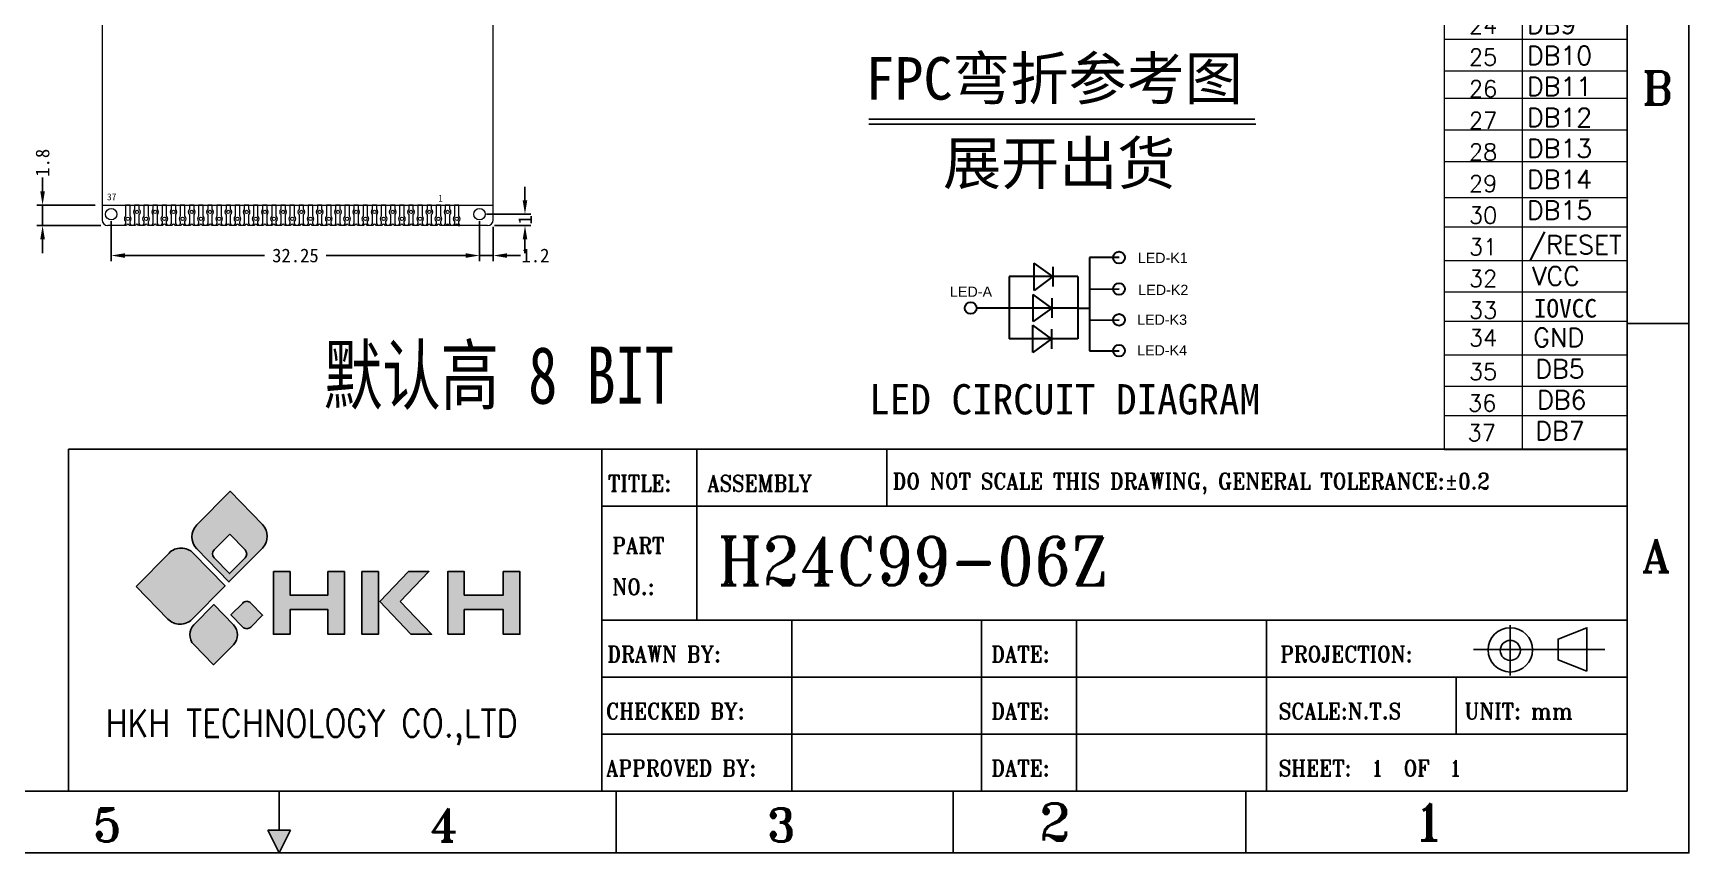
# Model space of a CAD drawing. Header units: millimetres. Extents: x 3053 to 3300, y 537 to 712.
# Drawn here: x 3154.9 to 3299.9, y 537.2 to 609 of the extents above; entities that cross this region are included whole.
import ezdxf
from ezdxf.enums import TextEntityAlignment as Align

# ---------------------------------------------------------------- set-up
doc = ezdxf.new("R2010")
doc.units = ezdxf.units.MM
for name, color, linetype in [('1', 7, 'Continuous'), ('BORDER', 31, 'Continuous'), ('DIM', 102, 'Continuous'), ('OUTLINE', 5, 'Continuous')]:
    doc.layers.add(name, color=color, linetype=linetype)
doc.layers.add('FPC', color=30, linetype='Continuous', lineweight=9)
doc.layers.add('尺寸线层', color=3, linetype='Continuous', lineweight=30)
doc.styles.add('ROMANC', font='romant.shx', dxfattribs={"width": 0.9})
doc.styles.add('romans', font='romans.shx')
doc.styles.get("Standard").update_dxf_attribs({"font": 'NSimSun.ttf'})
doc.styles.add('宋体', font='SimSun.ttf', dxfattribs={"width": 0.75})
doc.styles.add('样式 1', font='romans.shx', dxfattribs={"width": 0.85})
doc.styles.add('楷体', font='SIMKAI.TTF')
doc.styles.add('黑体', font='SIMKAI.TTF')
doc.dimstyles.new('STANDARD$0', dxfattribs={"dimtxt": 1.2, "dimasz": 1.2, "dimexe": 0.5, "dimexo": 0.6, "dimgap": 0.3, "dimtad": 0, "dimzin": 9, "dimdsep": 46, "dimtxsty": 'Standard', "dimcen": -2, "dimclrd": 256, "dimclre": 256, "dimclrt": 256, "dimadec": 1, "dimazin": 2, "dimtp": 0.2, "dimtm": 0.2, "dimtfac": 0.5, "dimtmove": 0, "dimatfit": 3, "dimfxl": 0, "dimtolj": 2, "dimarcsym": 0})

# ---------------------------------------------------------------- blocks, each defined once
blk = doc.blocks.new('*D42')
at = {"layer": 'Defpoints', "color": 0}
for p in [(3155.71, 593.94), (3160.92, 593.94), (3161.42, 592.14)]:
    blk.add_point(p, dxfattribs=at)
at = {"layer": 'DIM', "lineweight": -2}
for p, q in [((3155.71, 595.14), (3155.71, 596.34)), ((3160.32, 593.94), (3155.21, 593.94)), ((3155.71, 592.14), (3155.71, 593.94)), ((3160.82, 592.14), (3155.21, 592.14)), ((3155.71, 590.94), (3155.71, 589.74))]:
    blk.add_line(p, q, dxfattribs=at)
at = {"layer": 'DIM'}
for points in [[(3155.51, 595.14), (3155.91, 595.14), (3155.71, 593.94)], [(3155.51, 590.94), (3155.91, 590.94), (3155.71, 592.14)]]:
    blk.add_solid(points, dxfattribs=at)
at = {"layer": 'DIM', "insert": (3155.71, 597.64), "char_height": 1.2, "attachment_point": 5, "rotation": 90}
blk.add_mtext('\\A2;1.8', dxfattribs=at)
blk = doc.blocks.new('*D43')
at = {"layer": 'Defpoints', "color": 0}
for p in [(3161.72, 593.14), (3193.97, 593.14), (3193.97, 589.52)]:
    blk.add_point(p, dxfattribs=at)
at = {"layer": 'DIM', "lineweight": -2}
for p, q in [((3161.72, 592.54), (3161.72, 589.02)), ((3193.97, 592.54), (3193.97, 589.02)), ((3162.92, 589.52), (3175.15, 589.52)), ((3192.77, 589.52), (3180.55, 589.52))]:
    blk.add_line(p, q, dxfattribs=at)
at = {"layer": 'DIM'}
for points in [[(3162.92, 589.72), (3162.92, 589.32), (3161.72, 589.52)], [(3192.77, 589.72), (3192.77, 589.32), (3193.97, 589.52)]]:
    blk.add_solid(points, dxfattribs=at)
at = {"layer": 'DIM', "insert": (3177.85, 589.52), "char_height": 1.2, "attachment_point": 5}
blk.add_mtext('\\A2;32.25', dxfattribs=at)
blk = doc.blocks.new('*D44')
at = {"layer": 'Defpoints', "color": 0}
for p in [(3193.97, 593.14), (3195.17, 592.64), (3195.17, 589.52)]:
    blk.add_point(p, dxfattribs=at)
at = {"layer": 'DIM', "lineweight": -2}
for p, q in [((3193.97, 592.54), (3193.97, 589.02)), ((3195.17, 592.04), (3195.17, 589.02)), ((3192.77, 589.52), (3191.57, 589.52)), ((3193.97, 589.52), (3195.17, 589.52)), ((3196.37, 589.52), (3197.57, 589.52))]:
    blk.add_line(p, q, dxfattribs=at)
at = {"layer": 'DIM'}
for points in [[(3192.77, 589.72), (3192.77, 589.32), (3193.97, 589.52)], [(3196.37, 589.72), (3196.37, 589.32), (3195.17, 589.52)]]:
    blk.add_solid(points, dxfattribs=at)
at = {"layer": 'DIM', "insert": (3198.87, 589.52), "char_height": 1.2, "attachment_point": 5}
blk.add_mtext('\\A2;1.2', dxfattribs=at)
blk = doc.blocks.new('*D45')
at = {"layer": 'Defpoints', "color": 0}
for p in [(3193.97, 593.14), (3197.95, 593.14), (3194.67, 592.14)]:
    blk.add_point(p, dxfattribs=at)
at = {"layer": 'DIM', "lineweight": -2}
for p, q in [((3197.95, 594.34), (3197.95, 595.54)), ((3194.57, 593.14), (3198.45, 593.14)), ((3195.27, 592.14), (3198.45, 592.14)), ((3197.95, 590.94), (3197.95, 589.74))]:
    blk.add_line(p, q, dxfattribs=at)
at = {"layer": 'DIM'}
for points in [[(3197.75, 594.34), (3198.15, 594.34), (3197.95, 593.14)], [(3197.75, 590.94), (3198.15, 590.94), (3197.95, 592.14)]]:
    blk.add_solid(points, dxfattribs=at)
at = {"layer": 'DIM', "insert": (3197.95, 592.64), "char_height": 1.2, "attachment_point": 5, "rotation": 90}
blk.add_mtext('\\A2;1', dxfattribs=at)
blk = doc.blocks.new('弯折')
at = {"layer": '1', "color": 2}
for p, q in [((4.96, -8.77), (38.76, -8.77)), ((4.96, -9.22), (38.83, -9.22))]:
    blk.add_line(p, q, dxfattribs=at)
at = {"layer": '1', "color": 2, "style": '黑体'}
for s, p in [('FPC弯折参考图', (4.66, -7.07)), ('展开出货', (11.45, -14.49))]:
    blk.add_text(s, height=3.728, dxfattribs=at).set_placement(p)
blk = doc.blocks.new('re')
at = {"layer": '尺寸线层', "color": 0}
for p, q in [((3318.49, 619.42), (3318.49, 611.25)), ((3321.08, 619.42), (3318.49, 619.42)), ((3314.13, 617.75), (3311.46, 617.75)), ((3311.46, 617.75), (3311.46, 612.3)), ((3313.64, 616.55), (3313.64, 618.94)), ((3315.29, 617.75), (3313.64, 618.94)), ((3315.29, 617.75), (3313.64, 616.55)), ((3317.48, 617.75), (3314.13, 617.75)), ((3315.29, 618.61), (3315.29, 616.88)), ((3317.48, 617.75), (3317.48, 612.3)), ((3313.56, 613.81), (3313.56, 616.19)), ((3315.21, 615), (3313.56, 616.19)), ((3318.49, 616.65), (3321.08, 616.67)), ((3311.5, 615), (3308.6, 615)), ((3317.48, 615), (3311.46, 615)), ((3315.21, 615), (3313.56, 613.81)), ((3315.21, 615.86), (3315.21, 614.13)), ((3317.48, 615), (3318.49, 615)), ((3313.52, 611.11), (3313.52, 613.49)), ((3315.17, 612.3), (3313.52, 613.49)), ((3318.49, 613.95), (3321.08, 613.97)), ((3317.48, 612.3), (3311.46, 612.3)), ((3315.17, 612.3), (3313.52, 611.11)), ((3315.17, 613.16), (3315.17, 611.44)), ((3318.49, 611.25), (3321.08, 611.27))]:
    blk.add_line(p, q, dxfattribs=at)
for centre in [(3321.08, 619.42), (3321.08, 616.67), (3308.09, 615), (3321.08, 613.97), (3321.08, 611.27)]:
    blk.add_circle(centre, 0.518, dxfattribs=at)
at = {"layer": 'OUTLINE', "color": 0, "lineweight": -2, "char_height": 0.896, "attachment_point": 1}
for s, insert, width in [('{\\fArial|b0|i0|c0|p32;LED-K1}', (3322.72, 619.84), 10.1796), ('{\\fArial|b0|i0|c0|p32;LED-A}', (3306.28, 616.88), 6.704), ('{\\fArial|b0|i0|c0|p32;LED-K2}', (3322.77, 617.04), 10.1796), ('{\\fArial|b0|i0|c0|p32;LED-K3}', (3322.66, 614.43), 10.1796), ('{\\fArial|b0|i0|c0|p32;LED-K4}', (3322.66, 611.75), 10.1796)]:
    blk.add_mtext(s, dxfattribs=dict(at, insert=insert, width=width))
blk = doc.blocks.new('GX')
at = {"layer": 'DIM'}
blk.add_blockref('re', (-453.85, -126.34), dxfattribs=at)
at = {"layer": 'BORDER', "color": 1, "style": '楷体'}
blk.add_text(' LED CIRCUIT DIAGRAM ', height=2.6485, dxfattribs=at).set_placement((2843.55, 479.35))
blk = doc.blocks.new('A$C2C6171C1')
at = {"layer": 'BORDER'}
h = blk.add_hatch(color=241, dxfattribs=at)
h.paths.add_polyline_path([(7.2, 17.98, 0.408911), (7.19, 16.01), (9.86, 13.26), (12.63, 16.05, 0.408911), (12.63, 18.02), (9.96, 20.77)])
h.paths.add_polyline_path([(9.92, 17.21), (11.19, 15.91, -0.408911), (11.19, 15.25), (9.9, 13.95), (8.63, 15.26, -0.408911), (8.63, 15.91)], flags=16)
h.paths.add_polyline_path([(22.35, 11.64), (24.94, 8.93), (26.64, 8.93), (24.05, 11.64), (26.43, 14.12), (24.73, 14.12)])
h = blk.add_hatch(color=59, dxfattribs=at)
h.paths.add_polyline_path([(2.16, 12.89), (4.8, 10.18, 0.419536), (6.8, 10.17), (9.54, 12.93), (6.9, 15.64, 0.419536), (4.89, 15.65)])
h.paths.add_polyline_path([(10.22, 8.06, 0.408911), (10.23, 9.7), (8.6, 11.38), (6.95, 9.71, 0.408911), (6.94, 8.07), (8.57, 6.39)])
h.paths.add_polyline_path([(12.64, 10.5), (11.67, 11.51, 0.419536), (11, 11.51), (10.02, 10.52), (11, 9.52, 0.419536), (11.67, 9.52)])
h.paths.add_polyline_path([(14.92, 10.97), (18.06, 10.97), (18.06, 8.93), (19.43, 8.93), (19.43, 14.12), (18.06, 14.12), (18.06, 12.17), (14.92, 12.17), (14.92, 14.12), (13.54, 14.12), (13.54, 8.93), (14.92, 8.93)])
h.paths.add_polyline_path([(20.87, 8.93), (22.24, 8.93), (22.24, 14.12), (20.87, 14.12)])
h.paths.add_polyline_path([(29.35, 12.17), (29.35, 14.12), (27.98, 14.12), (27.98, 8.93), (29.35, 8.93), (29.35, 10.97), (32.59, 10.97), (32.59, 8.93), (33.96, 8.93), (33.96, 14.12), (32.59, 14.12), (32.59, 12.17)])
at = {"layer": 'BORDER', "color": 241}
for points in [[(7.19, 16.01), (9.86, 13.26), (12.63, 16.05, 0.408911), (12.63, 18.02), (9.96, 20.77), (7.2, 17.98, 0.408911)], [(9.92, 17.21), (8.63, 15.91, 0.408911), (8.63, 15.26), (9.9, 13.95), (11.19, 15.25, 0.408911), (11.19, 15.91)]]:
    blk.add_lwpolyline(points, format="xyb", close=True, dxfattribs=at)
at = {"layer": 'BORDER', "color": 59}
for points in [[(2.16, 12.89), (4.8, 10.18, 0.419536), (6.8, 10.17), (9.54, 12.93), (6.9, 15.64, 0.419536), (4.89, 15.65)], [(10.22, 8.06, 0.408911), (10.23, 9.7), (8.6, 11.38), (6.95, 9.71, 0.408911), (6.94, 8.07), (8.57, 6.39)], [(11, 11.51), (10.02, 10.52), (11, 9.52, 0.419536), (11.67, 9.52), (12.64, 10.5), (11.67, 11.51, 0.419536)]]:
    blk.add_lwpolyline(points, format="xyb", close=True, dxfattribs=at)
for points in [[(13.54, 14.12), (13.54, 8.93), (14.92, 8.93), (14.92, 10.97), (18.06, 10.97), (18.06, 8.93), (19.43, 8.93), (19.43, 14.12), (18.06, 14.12), (18.06, 12.17), (14.92, 12.17), (14.92, 14.12)], [(22.24, 14.12), (20.87, 14.12), (20.87, 8.93), (22.24, 8.93)], [(27.98, 8.93), (27.98, 14.12), (29.35, 14.12), (29.35, 12.17), (32.59, 12.17), (32.59, 14.12), (33.96, 14.12), (33.96, 8.93), (32.59, 8.93), (32.59, 10.97), (29.35, 10.97), (29.35, 8.93)]]:
    blk.add_lwpolyline(points, close=True, dxfattribs=at)
at = {"layer": 'BORDER', "color": 241}
blk.add_lwpolyline([(24.05, 11.64), (26.64, 8.93), (24.94, 8.93), (22.35, 11.64), (24.73, 14.12), (26.43, 14.12)], close=True, dxfattribs=at)
at = {"layer": 'BORDER', "style": '样式 1', "width": 0.85}
blk.add_text('HKH TECHNOLOGY CO.,LTD', height=2.2633, dxfattribs=at).set_placement((-0.37, 0.43))
blk = doc.blocks.new('GEHGE')
at = {"layer": 'DIM', "color": 2, "linetype": 'ByBlock', "lineweight": 0}
for p, q in [((3009.05, 693.71), (3009.05, 697.12)), ((3028.85, 693.71), (3028.85, 697.12))]:
    blk.add_line(p, q, dxfattribs=at)
at = {"layer": 'DIM', "color": 2, "lineweight": 0}
for points in [[(3009.05, 697.12), (3028.85, 697.12)], [(3009.05, 693.71), (3028.85, 693.71)], [(3009.05, 693.71), (3009.05, 567.42)], [(3017.51, 693.71), (3017.51, 567.42)], [(3028.85, 693.71), (3028.85, 567.42)], [(3009.05, 690.29), (3028.85, 690.29)], [(3009.05, 686.87), (3028.85, 686.87)], [(3009.05, 683.45), (3028.85, 683.45)], [(3009.05, 680.11), (3028.85, 680.11)], [(3009.05, 676.7), (3028.85, 676.7)], [(3009.05, 673.28), (3028.85, 673.28)], [(3009.05, 669.86), (3028.85, 669.86)], [(3009.05, 666.44), (3028.85, 666.44)], [(3009.05, 663.02), (3028.85, 663.02)], [(3009.05, 659.6), (3028.85, 659.6)], [(3009.05, 656.19), (3028.85, 656.19)], [(3009.05, 652.77), (3028.85, 652.77)], [(3009.05, 649.35), (3028.85, 649.35)], [(3009.05, 645.93), (3028.85, 645.93)], [(3009.05, 642.51), (3028.85, 642.51)], [(3009.05, 639.09), (3028.85, 639.09)], [(3009.05, 635.67), (3028.85, 635.67)], [(3009.05, 632.26), (3028.85, 632.26)], [(3009.05, 628.84), (3028.85, 628.84)], [(3009.05, 625.42), (3028.85, 625.42)], [(3009.05, 622), (3028.85, 622)], [(3009.05, 618.58), (3028.85, 618.58)], [(3009.05, 615.16), (3028.85, 615.16)], [(3009.05, 611.75), (3028.85, 611.75)], [(3009.05, 608.33), (3028.85, 608.33)], [(3009.05, 605.37), (3028.85, 605.37)], [(3009.05, 601.96), (3028.85, 601.96)], [(3009.05, 598.54), (3028.85, 598.54)], [(3009.05, 594.65), (3028.85, 594.65)], [(3009.05, 591.47), (3028.85, 591.47)], [(3009.05, 587.82), (3028.85, 587.82)], [(3009.05, 584.44), (3028.85, 584.44)], [(3009.05, 581.27), (3028.85, 581.27)], [(3009.05, 577.62), (3028.85, 577.62)], [(3009.05, 574.24), (3028.85, 574.24)], [(3009.05, 571.07), (3028.85, 571.07)], [(3009.05, 567.42), (3028.85, 567.42)]]:
    blk.add_lwpolyline(points, dxfattribs=at)
for s, height, style, p in [('DESC.', 2.007, 'romans', (3017.88, 694.31)), ('PIN', 1.793, 'romans', (3011.74, 694.4)), ('1', 1.79, 'romans', (3011.74, 690.95)), ('DB0', 2.007, 'romans', (3017.88, 690.86)), ('2', 1.79, 'romans', (3011.74, 687.54)), ('DB1', 2.007, 'romans', (3017.88, 687.52)), ('3', 1.79, 'romans', (3011.74, 684.12)), ('DB2', 2.007, 'romans', (3018.07, 684.17)), ('4', 1.79, 'romans', (3011.74, 680.7)), ('DB3', 2.007, 'romans', (3018.07, 680.83)), ('5', 1.79, 'romans', (3011.74, 677.28)), ('GND', 2.007, 'romans', (3018.07, 677.48)), ('6', 1.79, 'romans', (3011.74, 673.86)), ('VCC', 2.007, '黑体', (3018.07, 674.14)), ('/CS', 2.007, 'romans', (3017.88, 670.79)), ('7', 1.79, 'romans', (3011.74, 670.44)), ('RS', 2.007, 'romans', (3017.88, 667.45)), ('8', 1.79, 'romans', (3011.74, 667.02)), ('/WR', 2.007, 'romans', (3017.79, 663.77)), ('9', 1.79, 'romans', (3011.74, 663.61)), ('/RD', 2.007, 'romans', (3017.88, 660.15)), ('10', 1.793, 'romans', (3011.74, 660.19)), ('NC(悬空)', 2.007, '黑体', (3017.98, 657.03)), ('11', 1.793, 'romans', (3011.74, 656.77)), ('12', 1.793, 'romans', (3011.74, 653.35)), ('XL X+', 2.007, 'romans', (3017.79, 653.68)), ('13', 1.793, 'romans', (3011.74, 649.93)), ('YU Y+', 2.007, 'romans', (3017.98, 650.12)), ('14', 1.793, 'romans', (3011.74, 646.51)), ('XR X-', 2.007, 'romans', (3017.87, 646.62)), ('15', 1.793, 'romans', (3011.74, 643.1)), ('YD Y-', 2.007, 'romans', (3018.05, 642.97)), ('16', 1.793, 'romans', (3011.74, 639.68)), ('LEDA', 2.007, 'romans', (3017.94, 639.76)), ('17', 1.793, 'romans', (3011.74, 636.26)), ('LEDK1', 2.007, 'romans', (3018.01, 636.24)), ('18', 1.793, 'romans', (3011.74, 632.84)), ('LEDK2', 2.007, 'romans', (3018.01, 632.85)), ('19', 1.793, 'romans', (3011.74, 629.42)), ('LEDK3', 2.007, 'romans', (3018.01, 629.37)), ('20', 1.793, 'romans', (3011.74, 626)), ('LEDK4', 2.007, 'romans', (3018.01, 625.71)), ('21', 1.793, 'romans', (3011.74, 622.58)), ('IM3', 2.007, 'romans', (3018.01, 622.37)), ('22', 1.793, 'romans', (3011.74, 619.17)), ('DB4', 2.007, 'romans', (3018.01, 619.02)), ('23', 1.793, 'romans', (3011.74, 615.75)), ('DB8', 2.007, 'romans', (3018.01, 615.68)), ('24', 1.793, 'romans', (3011.74, 612.33)), ('DB9', 2.007, 'romans', (3018.01, 612.33)), ('25', 1.793, 'romans', (3011.74, 608.91)), ('DB10', 2.007, 'romans', (3018.01, 608.98)), ('26', 1.793, 'romans', (3011.74, 605.49)), ('DB11', 2.007, 'romans', (3018.01, 605.64)), ('27', 1.793, 'romans', (3011.74, 602.07)), ('DB12', 2.007, 'romans', (3018.01, 602.29)), ('28', 1.793, 'romans', (3011.74, 598.66)), ('DB13', 2.007, 'romans', (3018.01, 598.95)), ('29', 1.793, 'romans', (3011.74, 595.24)), ('DB14', 2.007, 'romans', (3018.01, 595.6)), ('DB15', 2.007, 'romans', (3018.01, 592.26)), ('30', 1.793, 'romans', (3011.74, 591.82)), ('/RESET', 2.007, 'romans', (3018.2, 588.53)), ('31', 1.793, 'romans', (3011.74, 588.4)), ('VCC', 2.007, 'romans', (3018.58, 585.15)), ('32', 1.793, 'romans', (3011.74, 584.98)), ('IOVCC', 2.007, '黑体', (3018.76, 581.66)), ('33', 1.793, 'romans', (3011.74, 581.56)), ('34', 1.793, 'romans', (3011.74, 578.57)), ('GND', 2.007, 'romans', (3018.7, 578.51)), ('35', 1.793, 'romans', (3011.74, 574.92)), ('DB5', 2.007, 'romans', (3018.91, 575.12)), ('36', 1.793, 'romans', (3011.64, 571.52)), ('DB6', 2.007, 'romans', (3019.11, 571.77)), ('37', 1.793, 'romans', (3011.59, 568.31)), ('DB7', 2.007, 'romans', (3018.91, 568.42))]:
    blk.add_text(s, height=height, dxfattribs=dict(at, style=style)).set_placement(p)

msp = doc.modelspace()

# ---------------------------------------------------------------- linework, layer by layer
at = {"layer": 'BORDER'}
for p, q in [((3294.461, 706.385), (3294.461, 542.632)), ((3294.461, 583.57), (3299.864, 583.57)), ((3157.993, 572.556), (3157.993, 542.632)), ((3294.461, 572.556), (3157.993, 572.556)), ((3204.688, 572.556), (3204.688, 542.632)), ((3213, 572.556), (3213, 557.594)), ((3229.625, 572.556), (3229.625, 567.569)), ((3294.461, 567.569), (3204.688, 567.569)), ((3294.461, 557.594), (3204.688, 557.594)), ((3221.313, 557.594), (3221.313, 542.632)), ((3237.937, 557.594), (3237.937, 542.632)), ((3246.25, 557.594), (3246.25, 542.632)), ((3262.874, 557.594), (3262.874, 542.632)), ((3294.461, 552.607), (3204.688, 552.607)), ((3279.499, 552.607), (3279.499, 547.619)), ((3294.461, 547.619), (3204.688, 547.619)), ((3294.461, 542.632), (3058.391, 542.632)), ((3176.426, 539.208), (3176.426, 542.632)), ((3205.935, 537.229), (3205.935, 542.632)), ((3235.444, 537.229), (3235.444, 542.632)), ((3261.073, 537.229), (3261.073, 542.632)), ((3176.426, 537.229), (3175.436, 539.208)), ((3176.426, 537.229), (3175.436, 539.208)), ((3175.436, 539.208), (3177.416, 539.208)), ((3175.436, 539.208), (3177.416, 539.208)), ((3177.416, 539.208), (3176.426, 537.229)), ((3177.416, 539.208), (3176.426, 537.229))]:
    msp.add_line(p, q, dxfattribs=at)
for points in [[(3052.988, 711.788), (3299.864, 711.788), (3299.864, 537.229), (3052.988, 537.229)], [(3290.933, 553.146), (3290.933, 556.94), (3288.418, 555.944), (3288.418, 554.142)]]:
    msp.add_lwpolyline(points, close=True, dxfattribs=at)
for points in [[(3284.227, 557.157), (3284.227, 552.749)], [(3281, 555.043), (3292.508, 555.043)]]:
    msp.add_lwpolyline(points, dxfattribs=at)
for centre, radius in [((3284.227, 554.999), 1.941), ((3284.227, 554.953), 0.879)]:
    msp.add_circle(centre, radius, dxfattribs=at)
msp.add_solid([(3175.436, 539.208), (3177.416, 539.208), (3175.436, 539.208), (3176.426, 537.229)], dxfattribs=at)
at = {"layer": 'FPC', "color": 2}
for p, q in [((3160.921, 612.883), (3160.921, 592.637)), ((3195.171, 592.637), (3195.171, 612.883)), ((3160.921, 593.937), (3195.171, 593.937)), ((3163.046, 592.137), (3161.421, 592.137)), ((3163.846, 592.137), (3163.296, 592.137)), ((3164.646, 592.137), (3164.096, 592.137)), ((3165.446, 592.137), (3164.896, 592.137)), ((3166.246, 592.137), (3165.696, 592.137)), ((3167.046, 592.137), (3166.496, 592.137)), ((3167.846, 592.137), (3167.296, 592.137)), ((3168.646, 592.137), (3168.096, 592.137)), ((3169.446, 592.137), (3168.896, 592.137)), ((3170.246, 592.137), (3169.696, 592.137)), ((3171.046, 592.137), (3170.496, 592.137)), ((3171.846, 592.137), (3171.296, 592.137)), ((3172.646, 592.137), (3172.096, 592.137)), ((3173.446, 592.137), (3172.896, 592.137)), ((3174.246, 592.137), (3173.696, 592.137)), ((3175.046, 592.137), (3174.496, 592.137)), ((3175.846, 592.137), (3175.296, 592.137)), ((3176.646, 592.137), (3176.096, 592.137)), ((3177.446, 592.137), (3176.896, 592.137)), ((3178.246, 592.137), (3177.696, 592.137)), ((3179.046, 592.137), (3178.496, 592.137)), ((3179.846, 592.137), (3179.296, 592.137)), ((3180.646, 592.137), (3180.096, 592.137)), ((3181.446, 592.137), (3180.896, 592.137)), ((3182.246, 592.137), (3181.696, 592.137)), ((3183.046, 592.137), (3182.496, 592.137)), ((3183.846, 592.137), (3183.296, 592.137)), ((3184.646, 592.137), (3184.096, 592.137)), ((3185.446, 592.137), (3184.896, 592.137)), ((3186.246, 592.137), (3185.696, 592.137)), ((3187.046, 592.137), (3186.496, 592.137)), ((3187.846, 592.137), (3187.296, 592.137)), ((3188.646, 592.137), (3188.096, 592.137)), ((3189.446, 592.137), (3188.896, 592.137)), ((3190.246, 592.137), (3189.696, 592.137)), ((3191.046, 592.137), (3190.496, 592.137)), ((3194.671, 592.137), (3191.046, 592.137)), ((3191.846, 592.137), (3191.296, 592.137)), ((3192.096, 592.137), (3192.246, 592.137))]:
    msp.add_line(p, q, dxfattribs=at)
for points in [[(3163.371, 592.96), (3163.371, 593.937), (3162.971, 593.937), (3162.971, 592.96)], [(3164.171, 593.56), (3164.171, 593.937), (3163.771, 593.937), (3163.771, 593.56)], [(3163.771, 593.113), (3163.771, 592.325)], [(3164.171, 592.325), (3164.171, 593.113)], [(3164.971, 592.96), (3164.971, 593.937), (3164.571, 593.937), (3164.571, 592.96)], [(3165.771, 593.56), (3165.771, 593.937), (3165.371, 593.937), (3165.371, 593.56)], [(3165.371, 593.113), (3165.371, 592.325)], [(3165.771, 592.325), (3165.771, 593.113)], [(3166.571, 592.96), (3166.571, 593.937), (3166.171, 593.937), (3166.171, 592.96)], [(3167.371, 593.56), (3167.371, 593.937), (3166.971, 593.937), (3166.971, 593.56)], [(3166.971, 593.113), (3166.971, 592.325)], [(3167.371, 592.325), (3167.371, 593.113)], [(3168.171, 592.96), (3168.171, 593.937), (3167.771, 593.937), (3167.771, 592.96)], [(3168.971, 593.56), (3168.971, 593.937), (3168.571, 593.937), (3168.571, 593.56)], [(3168.571, 593.113), (3168.571, 592.325)], [(3168.971, 592.325), (3168.971, 593.113)], [(3169.771, 592.96), (3169.771, 593.937), (3169.371, 593.937), (3169.371, 592.96)], [(3170.571, 593.56), (3170.571, 593.937), (3170.171, 593.937), (3170.171, 593.56)], [(3170.171, 593.113), (3170.171, 592.325)], [(3170.571, 592.325), (3170.571, 593.113)], [(3171.371, 592.96), (3171.371, 593.937), (3170.971, 593.937), (3170.971, 592.96)], [(3172.171, 593.56), (3172.171, 593.937), (3171.771, 593.937), (3171.771, 593.56)], [(3171.771, 593.113), (3171.771, 592.325)], [(3172.171, 592.325), (3172.171, 593.113)], [(3172.971, 592.96), (3172.971, 593.937), (3172.571, 593.937), (3172.571, 592.96)], [(3173.771, 593.56), (3173.771, 593.937), (3173.371, 593.937), (3173.371, 593.56)], [(3173.371, 593.113), (3173.371, 592.325)], [(3173.771, 592.325), (3173.771, 593.113)], [(3174.571, 592.96), (3174.571, 593.937), (3174.171, 593.937), (3174.171, 592.96)], [(3175.371, 593.56), (3175.371, 593.937), (3174.971, 593.937), (3174.971, 593.56)], [(3174.971, 593.113), (3174.971, 592.325)], [(3175.371, 592.325), (3175.371, 593.113)], [(3176.171, 592.96), (3176.171, 593.937), (3175.771, 593.937), (3175.771, 592.96)], [(3176.971, 593.56), (3176.971, 593.937), (3176.571, 593.937), (3176.571, 593.56)], [(3176.571, 593.113), (3176.571, 592.325)], [(3176.971, 592.325), (3176.971, 593.113)], [(3177.771, 592.96), (3177.771, 593.937), (3177.371, 593.937), (3177.371, 592.96)], [(3178.571, 593.56), (3178.571, 593.937), (3178.171, 593.937), (3178.171, 593.56)], [(3178.171, 593.113), (3178.171, 592.325)], [(3178.571, 592.325), (3178.571, 593.113)], [(3179.371, 592.96), (3179.371, 593.937), (3178.971, 593.937), (3178.971, 592.96)], [(3180.171, 593.56), (3180.171, 593.937), (3179.771, 593.937), (3179.771, 593.56)], [(3179.771, 593.113), (3179.771, 592.325)], [(3180.171, 592.325), (3180.171, 593.113)], [(3180.971, 592.96), (3180.971, 593.937), (3180.571, 593.937), (3180.571, 592.96)], [(3181.771, 593.56), (3181.771, 593.937), (3181.371, 593.937), (3181.371, 593.56)], [(3181.371, 593.113), (3181.371, 592.325)], [(3181.771, 592.325), (3181.771, 593.113)], [(3182.571, 592.96), (3182.571, 593.937), (3182.171, 593.937), (3182.171, 592.96)], [(3183.371, 593.56), (3183.371, 593.937), (3182.971, 593.937), (3182.971, 593.56)], [(3182.971, 593.113), (3182.971, 592.325)], [(3183.371, 592.325), (3183.371, 593.113)], [(3184.171, 592.96), (3184.171, 593.937), (3183.771, 593.937), (3183.771, 592.96)], [(3184.971, 593.56), (3184.971, 593.937), (3184.571, 593.937), (3184.571, 593.56)], [(3184.571, 593.113), (3184.571, 592.325)], [(3184.971, 592.325), (3184.971, 593.113)], [(3185.771, 592.96), (3185.771, 593.937), (3185.371, 593.937), (3185.371, 592.96)], [(3186.571, 593.56), (3186.571, 593.937), (3186.171, 593.937), (3186.171, 593.56)], [(3186.171, 593.113), (3186.171, 592.325)], [(3186.571, 592.325), (3186.571, 593.113)], [(3187.371, 592.96), (3187.371, 593.937), (3186.971, 593.937), (3186.971, 592.96)], [(3188.171, 593.56), (3188.171, 593.937), (3187.771, 593.937), (3187.771, 593.56)], [(3187.771, 593.113), (3187.771, 592.325)], [(3188.171, 592.325), (3188.171, 593.113)], [(3188.971, 592.96), (3188.971, 593.937), (3188.571, 593.937), (3188.571, 592.96)], [(3189.771, 593.56), (3189.771, 593.937), (3189.371, 593.937), (3189.371, 593.56)], [(3189.371, 593.113), (3189.371, 592.325)], [(3189.771, 592.325), (3189.771, 593.113)], [(3190.571, 592.96), (3190.571, 593.937), (3190.171, 593.937), (3190.171, 592.96)], [(3191.371, 593.56), (3191.371, 593.937), (3190.971, 593.937), (3190.971, 593.56)], [(3190.971, 593.113), (3190.971, 592.325)], [(3191.371, 592.325), (3191.371, 593.113)], [(3192.171, 592.96), (3192.171, 593.937), (3191.771, 593.937), (3191.771, 592.96)], [(3162.971, 592.513), (3162.971, 592.325)], [(3163.371, 592.325), (3163.371, 592.513)], [(3164.571, 592.513), (3164.571, 592.325)], [(3164.971, 592.325), (3164.971, 592.513)], [(3166.171, 592.513), (3166.171, 592.325)], [(3166.571, 592.325), (3166.571, 592.513)], [(3167.771, 592.513), (3167.771, 592.325)], [(3168.171, 592.325), (3168.171, 592.513)], [(3169.371, 592.513), (3169.371, 592.325)], [(3169.771, 592.325), (3169.771, 592.513)], [(3170.971, 592.513), (3170.971, 592.325)], [(3171.371, 592.325), (3171.371, 592.513)], [(3172.571, 592.513), (3172.571, 592.325)], [(3172.971, 592.325), (3172.971, 592.513)], [(3174.171, 592.513), (3174.171, 592.325)], [(3174.571, 592.325), (3174.571, 592.513)], [(3175.771, 592.513), (3175.771, 592.325)], [(3176.171, 592.325), (3176.171, 592.513)], [(3177.371, 592.513), (3177.371, 592.325)], [(3177.771, 592.325), (3177.771, 592.513)], [(3178.971, 592.513), (3178.971, 592.325)], [(3179.371, 592.325), (3179.371, 592.513)], [(3180.571, 592.513), (3180.571, 592.325)], [(3180.971, 592.325), (3180.971, 592.513)], [(3182.171, 592.513), (3182.171, 592.325)], [(3182.571, 592.325), (3182.571, 592.513)], [(3183.771, 592.513), (3183.771, 592.325)], [(3184.171, 592.325), (3184.171, 592.513)], [(3185.371, 592.513), (3185.371, 592.325)], [(3185.771, 592.325), (3185.771, 592.513)], [(3186.971, 592.513), (3186.971, 592.325)], [(3187.371, 592.325), (3187.371, 592.513)], [(3188.571, 592.513), (3188.571, 592.325)], [(3188.971, 592.325), (3188.971, 592.513)], [(3190.171, 592.513), (3190.171, 592.325)], [(3190.571, 592.325), (3190.571, 592.513)], [(3191.771, 592.513), (3191.771, 592.325)], [(3192.096, 592.137), (3192.171, 592.137)], [(3192.171, 592.325), (3192.171, 592.513)]]:
    msp.add_lwpolyline(points, dxfattribs=at)
at = {"layer": 'FPC', "color": 1}
for centre in [(3161.721, 593.137), (3193.971, 593.137)]:
    msp.add_circle(centre, 0.5, dxfattribs=at)
at = {"layer": 'FPC', "color": 2}
for centre in [(3163.971, 593.337), (3165.571, 593.337), (3167.171, 593.337), (3168.771, 593.337), (3170.371, 593.337), (3171.971, 593.337), (3173.571, 593.337), (3175.171, 593.337), (3176.771, 593.337), (3178.371, 593.337), (3179.971, 593.337), (3181.571, 593.337), (3183.171, 593.337), (3184.771, 593.337), (3186.371, 593.337), (3187.971, 593.337), (3189.571, 593.337), (3191.171, 593.337), (3163.171, 592.737), (3164.771, 592.737), (3166.371, 592.737), (3167.971, 592.737), (3169.571, 592.737), (3171.171, 592.737), (3172.771, 592.737), (3174.371, 592.737), (3175.971, 592.737), (3177.571, 592.737), (3179.171, 592.737), (3180.771, 592.737), (3182.371, 592.737), (3183.971, 592.737), (3185.571, 592.737), (3187.171, 592.737), (3188.771, 592.737), (3190.371, 592.737), (3191.971, 592.737)]:
    msp.add_circle(centre, 0.15, dxfattribs=at)
for centre, radius, start, end in [((3163.971, 593.337), 0.3, 131.81031, 228.18969), ((3163.971, 593.337), 0.3, 311.81031, 48.18969), ((3165.571, 593.337), 0.3, 131.81031, 228.18969), ((3165.571, 593.337), 0.3, 311.81031, 48.18969), ((3167.171, 593.337), 0.3, 131.81031, 228.18969), ((3167.171, 593.337), 0.3, 311.81031, 48.18969), ((3168.771, 593.337), 0.3, 131.81031, 228.18969), ((3168.771, 593.337), 0.3, 311.81031, 48.18969), ((3170.371, 593.337), 0.3, 131.81031, 228.18969), ((3170.371, 593.337), 0.3, 311.81031, 48.18969), ((3171.971, 593.337), 0.3, 131.81031, 228.18969), ((3171.971, 593.337), 0.3, 311.81031, 48.18969), ((3173.571, 593.337), 0.3, 131.81031, 228.18969), ((3173.571, 593.337), 0.3, 311.81031, 48.18969), ((3175.171, 593.337), 0.3, 131.81031, 228.18969), ((3175.171, 593.337), 0.3, 311.81031, 48.18969), ((3176.771, 593.337), 0.3, 131.81031, 228.18969), ((3176.771, 593.337), 0.3, 311.81031, 48.18969), ((3178.371, 593.337), 0.3, 131.81031, 228.18969), ((3178.371, 593.337), 0.3, 311.81031, 48.18969), ((3179.971, 593.337), 0.3, 131.81031, 228.18969), ((3179.971, 593.337), 0.3, 311.81031, 48.18969), ((3181.571, 593.337), 0.3, 131.81031, 228.18969), ((3181.571, 593.337), 0.3, 311.81031, 48.18969), ((3183.171, 593.337), 0.3, 131.81031, 228.18969), ((3183.171, 593.337), 0.3, 311.81031, 48.18969), ((3184.771, 593.337), 0.3, 131.81031, 228.18969), ((3184.771, 593.337), 0.3, 311.81031, 48.18969), ((3186.371, 593.337), 0.3, 131.81031, 228.18969), ((3186.371, 593.337), 0.3, 311.81031, 48.18969), ((3187.971, 593.337), 0.3, 131.81031, 228.18969), ((3187.971, 593.337), 0.3, 311.81031, 48.18969), ((3189.571, 593.337), 0.3, 131.81031, 228.18969), ((3189.571, 593.337), 0.3, 311.81031, 48.18969), ((3191.171, 593.337), 0.3, 131.81031, 228.18969), ((3191.171, 593.337), 0.3, 311.81031, 48.18969), ((3161.421, 592.637), 0.5, 180, 270), ((3163.171, 592.737), 0.3, 131.81031, 228.18969), ((3163.171, 592.137), 0.275, 136.65824, 180), ((3163.171, 592.137), 0.125, 0, 180), ((3163.171, 592.737), 0.3, 311.81031, 48.18969), ((3163.171, 592.137), 0.275, 0, 43.34176), ((3163.971, 592.137), 0.275, 136.65824, 180), ((3163.971, 592.137), 0.125, 0, 180), ((3163.971, 592.137), 0.275, 0, 43.34176), ((3164.771, 592.737), 0.3, 131.81031, 228.18969), ((3164.771, 592.137), 0.275, 136.65824, 180), ((3164.771, 592.137), 0.125, 0, 180), ((3164.771, 592.737), 0.3, 311.81031, 48.18969), ((3164.771, 592.137), 0.275, 0, 43.34176), ((3165.571, 592.137), 0.275, 136.65824, 180), ((3165.571, 592.137), 0.125, 0, 180), ((3165.571, 592.137), 0.275, 0, 43.34176), ((3166.371, 592.737), 0.3, 131.81031, 228.18969), ((3166.371, 592.137), 0.275, 136.65824, 180), ((3166.371, 592.137), 0.125, 0, 180), ((3166.371, 592.737), 0.3, 311.81031, 48.18969), ((3166.371, 592.137), 0.275, 0, 43.34176), ((3167.171, 592.137), 0.275, 136.65824, 180), ((3167.171, 592.137), 0.125, 0, 180), ((3167.171, 592.137), 0.275, 0, 43.34176), ((3167.971, 592.737), 0.3, 131.81031, 228.18969), ((3167.971, 592.137), 0.275, 136.65824, 180), ((3167.971, 592.137), 0.125, 0, 180), ((3167.971, 592.737), 0.3, 311.81031, 48.18969), ((3167.971, 592.137), 0.275, 0, 43.34176), ((3168.771, 592.137), 0.275, 136.65824, 180), ((3168.771, 592.137), 0.125, 0, 180), ((3168.771, 592.137), 0.275, 0, 43.34176), ((3169.571, 592.737), 0.3, 131.81031, 228.18969), ((3169.571, 592.137), 0.275, 136.65824, 180), ((3169.571, 592.137), 0.125, 0, 180), ((3169.571, 592.737), 0.3, 311.81031, 48.18969), ((3169.571, 592.137), 0.275, 0, 43.34176), ((3170.371, 592.137), 0.275, 136.65824, 180), ((3170.371, 592.137), 0.125, 0, 180), ((3170.371, 592.137), 0.275, 0, 43.34176), ((3171.171, 592.737), 0.3, 131.81031, 228.18969), ((3171.171, 592.137), 0.275, 136.65824, 180), ((3171.171, 592.137), 0.125, 0, 180), ((3171.171, 592.737), 0.3, 311.81031, 48.18969), ((3171.171, 592.137), 0.275, 0, 43.34176), ((3171.971, 592.137), 0.275, 136.65824, 180), ((3171.971, 592.137), 0.125, 0, 180), ((3171.971, 592.137), 0.275, 0, 43.34176), ((3172.771, 592.737), 0.3, 131.81031, 228.18969), ((3172.771, 592.137), 0.275, 136.65824, 180), ((3172.771, 592.137), 0.125, 0, 180), ((3172.771, 592.737), 0.3, 311.81031, 48.18969), ((3172.771, 592.137), 0.275, 0, 43.34176), ((3173.571, 592.137), 0.275, 136.65824, 180), ((3173.571, 592.137), 0.125, 0, 180), ((3173.571, 592.137), 0.275, 0, 43.34176), ((3174.371, 592.737), 0.3, 131.81031, 228.18969), ((3174.371, 592.137), 0.275, 136.65824, 180), ((3174.371, 592.137), 0.125, 0, 180), ((3174.371, 592.737), 0.3, 311.81031, 48.18969), ((3174.371, 592.137), 0.275, 0, 43.34176), ((3175.171, 592.137), 0.275, 136.65824, 180), ((3175.171, 592.137), 0.125, 0, 180), ((3175.171, 592.137), 0.275, 0, 43.34176), ((3175.971, 592.737), 0.3, 131.81031, 228.18969), ((3175.971, 592.137), 0.275, 136.65824, 180), ((3175.971, 592.137), 0.125, 0, 180), ((3175.971, 592.737), 0.3, 311.81031, 48.18969), ((3175.971, 592.137), 0.275, 0, 43.34176), ((3176.771, 592.137), 0.275, 136.65824, 180), ((3176.771, 592.137), 0.125, 0, 180), ((3176.771, 592.137), 0.275, 0, 43.34176), ((3177.571, 592.737), 0.3, 131.81031, 228.18969), ((3177.571, 592.137), 0.275, 136.65824, 180), ((3177.571, 592.137), 0.125, 0, 180), ((3177.571, 592.737), 0.3, 311.81031, 48.18969), ((3177.571, 592.137), 0.275, 0, 43.34176), ((3178.371, 592.137), 0.275, 136.65824, 180), ((3178.371, 592.137), 0.125, 0, 180), ((3178.371, 592.137), 0.275, 0, 43.34176), ((3179.171, 592.737), 0.3, 131.81031, 228.18969), ((3179.171, 592.137), 0.275, 136.65824, 180), ((3179.171, 592.137), 0.125, 0, 180), ((3179.171, 592.737), 0.3, 311.81031, 48.18969), ((3179.171, 592.137), 0.275, 0, 43.34176), ((3179.971, 592.137), 0.275, 136.65824, 180), ((3179.971, 592.137), 0.125, 0, 180), ((3179.971, 592.137), 0.275, 0, 43.34176), ((3180.771, 592.737), 0.3, 131.81031, 228.18969), ((3180.771, 592.137), 0.275, 136.65824, 180), ((3180.771, 592.137), 0.125, 0, 180), ((3180.771, 592.737), 0.3, 311.81031, 48.18969), ((3180.771, 592.137), 0.275, 0, 43.34176), ((3181.571, 592.137), 0.275, 136.65824, 180), ((3181.571, 592.137), 0.125, 0, 180), ((3181.571, 592.137), 0.275, 0, 43.34176), ((3182.371, 592.737), 0.3, 131.81031, 228.18969), ((3182.371, 592.137), 0.275, 136.65824, 180), ((3182.371, 592.137), 0.125, 0, 180), ((3182.371, 592.737), 0.3, 311.81031, 48.18969), ((3182.371, 592.137), 0.275, 0, 43.34176), ((3183.171, 592.137), 0.275, 136.65824, 180), ((3183.171, 592.137), 0.125, 0, 180), ((3183.171, 592.137), 0.275, 0, 43.34176), ((3183.971, 592.737), 0.3, 131.81031, 228.18969), ((3183.971, 592.137), 0.275, 136.65824, 180), ((3183.971, 592.137), 0.125, 0, 180), ((3183.971, 592.737), 0.3, 311.81031, 48.18969), ((3183.971, 592.137), 0.275, 0, 43.34176), ((3184.771, 592.137), 0.275, 136.65824, 180), ((3184.771, 592.137), 0.125, 0, 180), ((3184.771, 592.137), 0.275, 0, 43.34176), ((3185.571, 592.737), 0.3, 131.81031, 228.18969), ((3185.571, 592.137), 0.275, 136.65824, 180), ((3185.571, 592.137), 0.125, 0, 180), ((3185.571, 592.737), 0.3, 311.81031, 48.18969), ((3185.571, 592.137), 0.275, 0, 43.34176), ((3186.371, 592.137), 0.275, 136.65824, 180), ((3186.371, 592.137), 0.125, 0, 180), ((3186.371, 592.137), 0.275, 0, 43.34176), ((3187.171, 592.737), 0.3, 131.81031, 228.18969), ((3187.171, 592.137), 0.275, 136.65824, 180), ((3187.171, 592.137), 0.125, 0, 180), ((3187.171, 592.737), 0.3, 311.81031, 48.18969), ((3187.171, 592.137), 0.275, 0, 43.34176), ((3187.971, 592.137), 0.275, 136.65824, 180), ((3187.971, 592.137), 0.125, 0, 180), ((3187.971, 592.137), 0.275, 0, 43.34176), ((3188.771, 592.737), 0.3, 131.81031, 228.18969), ((3188.771, 592.137), 0.275, 136.65824, 180), ((3188.771, 592.137), 0.125, 0, 180), ((3188.771, 592.737), 0.3, 311.81031, 48.18969), ((3188.771, 592.137), 0.275, 0, 43.34176), ((3189.571, 592.137), 0.275, 136.65824, 180), ((3189.571, 592.137), 0.125, 0, 180), ((3189.571, 592.137), 0.275, 0, 43.34176), ((3190.371, 592.737), 0.3, 131.81031, 228.18969), ((3190.371, 592.137), 0.275, 136.65824, 180), ((3190.371, 592.137), 0.125, 0, 180), ((3190.371, 592.737), 0.3, 311.81031, 48.18969), ((3190.371, 592.137), 0.275, 0, 43.34176), ((3191.171, 592.137), 0.275, 136.65824, 180), ((3191.171, 592.137), 0.125, 0, 180), ((3191.171, 592.137), 0.275, 0, 43.34176), ((3191.971, 592.737), 0.3, 131.81031, 228.18969), ((3191.971, 592.137), 0.275, 136.65824, 180), ((3191.971, 592.137), 0.125, 0, 180), ((3191.971, 592.737), 0.3, 311.81031, 48.18969), ((3191.971, 592.137), 0.275, 0, 43.34176), ((3194.671, 592.637), 0.5, 270, 0)]:
    msp.add_arc(centre, radius, start, end, dxfattribs=at)

# ---------------------------------------------------------------- block references
at = {"layer": 'BORDER', "xscale": 1.05674099731209, "yscale": 1.056740997311969, "zscale": 1.056740997311967}
msp.add_blockref('A$C2C6171C1', (3161.613, 546.938), dxfattribs=at)
at = {"layer": 'DIM', "xscale": 0.8100000000000023, "yscale": 0.81, "zscale": 0.81}
msp.add_blockref('GEHGE', (841.091, 112.944), dxfattribs=at)
at = {"layer": 'DIM'}
for name, p in [('弯折', (3223.108, 610.234)), ('GX', (382.735, 96.263))]:
    msp.add_blockref(name, p, dxfattribs=at)

# ---------------------------------------------------------------- texts
at = {"insert": (3180.338, 581.55), "char_height": 2.5, "width": 39.375, "attachment_point": 1, "style": '宋体'}
msp.add_mtext('{\\H2x;\\C1;默认高 8 BIT}', dxfattribs=at)
at = {"layer": 'BORDER', "style": 'ROMANC'}
for s, height, p in [('B', 2.909, (3295.748, 602.729)), ('A', 2.909, (3295.748, 561.791)), ('5', 2.909, (3160.12, 538.215)), ('4', 2.909, (3189.629, 538.215)), ('3', 2.909, (3219.138, 538.215)), ('2', 3.233, (3242.956, 538.325)), ('1', 3.233, (3275.743, 538.325))]:
    msp.add_text(s, height=height, dxfattribs=at).set_placement(p)
at = {"layer": 'BORDER', "style": 'ROMANC', "width": 0.9}
for s, height, p in [('TITLE:', 1.409, (3205.214, 568.456)), ('DO NOT SCALE THIS DRAWING, GENERAL TOLERANCE:%%P0.2', 1.40905, (3230.151, 568.634)), ('PART', 1.409, (3205.595, 563.009)), ('NO.:', 1.409, (3205.595, 559.39)), ('DRAWN BY:', 1.409, (3205.167, 553.494)), ('DATE:', 1.409, (3238.777, 553.494)), ('PROJECTION:', 1.40905, (3264.082, 553.494)), ('CHECKED BY:', 1.40905, (3205.054, 548.506)), ('DATE:', 1.409, (3238.777, 548.506)), ('SCALE:N.T.S', 1.40905, (3263.955, 548.506)), ('UNIT: mm', 1.409, (3280.213, 548.506)), ('APPROVED BY:', 1.40905, (3205.054, 543.519)), ('DATE:', 1.409, (3238.777, 543.519)), ('SHEET:  1  OF  1', 1.40905, (3263.955, 543.519))]:
    msp.add_text(s, height=height, dxfattribs=at).set_placement(p, align=Align.BOTTOM_LEFT)
at = {"layer": 'BORDER', "color": 2, "style": 'ROMANC', "width": 0.9}
for s, height, p in [('ASSEMBLY', 1.409, (3213.913, 568.456)), ('H24C99-06Z', 4.2271, (3214.811, 559.393))]:
    msp.add_text(s, height=height, dxfattribs=at).set_placement(p, align=Align.BOTTOM_LEFT)
at = {"layer": 'FPC', "color": 2, "char_height": 0.6, "width": 0.48429, "attachment_point": 3}
for s, insert in [('37', (3162.168, 594.958)), ('1', (3190.765, 594.826))]:
    msp.add_mtext(s, dxfattribs=dict(at, insert=insert))

# ---------------------------------------------------------------- dimensions: what is measured, and where the dimension line sits
at = {"layer": 'DIM'}
dim = msp.add_linear_dim(base=(3155.706, 593.937), p1=(3161.421, 592.137), p2=(3160.921, 593.937), angle=90, dimstyle='STANDARD$0', dxfattribs=at)
dim.commit()
dim.dimension.update_dxf_attribs({"geometry": '*D42', "text_midpoint": (3155.706, 597.637)})
dim = msp.add_linear_dim(base=(3197.948, 593.137), p1=(3194.671, 592.137), p2=(3193.971, 593.137), angle=90, dimstyle='STANDARD$0', dxfattribs=at)
dim.commit()
dim.dimension.update_dxf_attribs({"geometry": '*D45', "text_midpoint": (3197.948, 592.637), "dimtype": 160})
for base, p1, p2, picture, middle in [((3193.971, 589.52), (3161.721, 593.137), (3193.971, 593.137), '*D43', (3177.846, 589.52)), ((3195.171, 589.52), (3193.971, 593.137), (3195.171, 592.637), '*D44', (3198.871, 589.52))]:
    dim = msp.add_linear_dim(base=base, p1=p1, p2=p2, dimstyle='STANDARD$0', dxfattribs=at)
    dim.commit()
    dim.dimension.update_dxf_attribs({"geometry": picture, "text_midpoint": middle})

doc.saveas('drawing.dxf')
